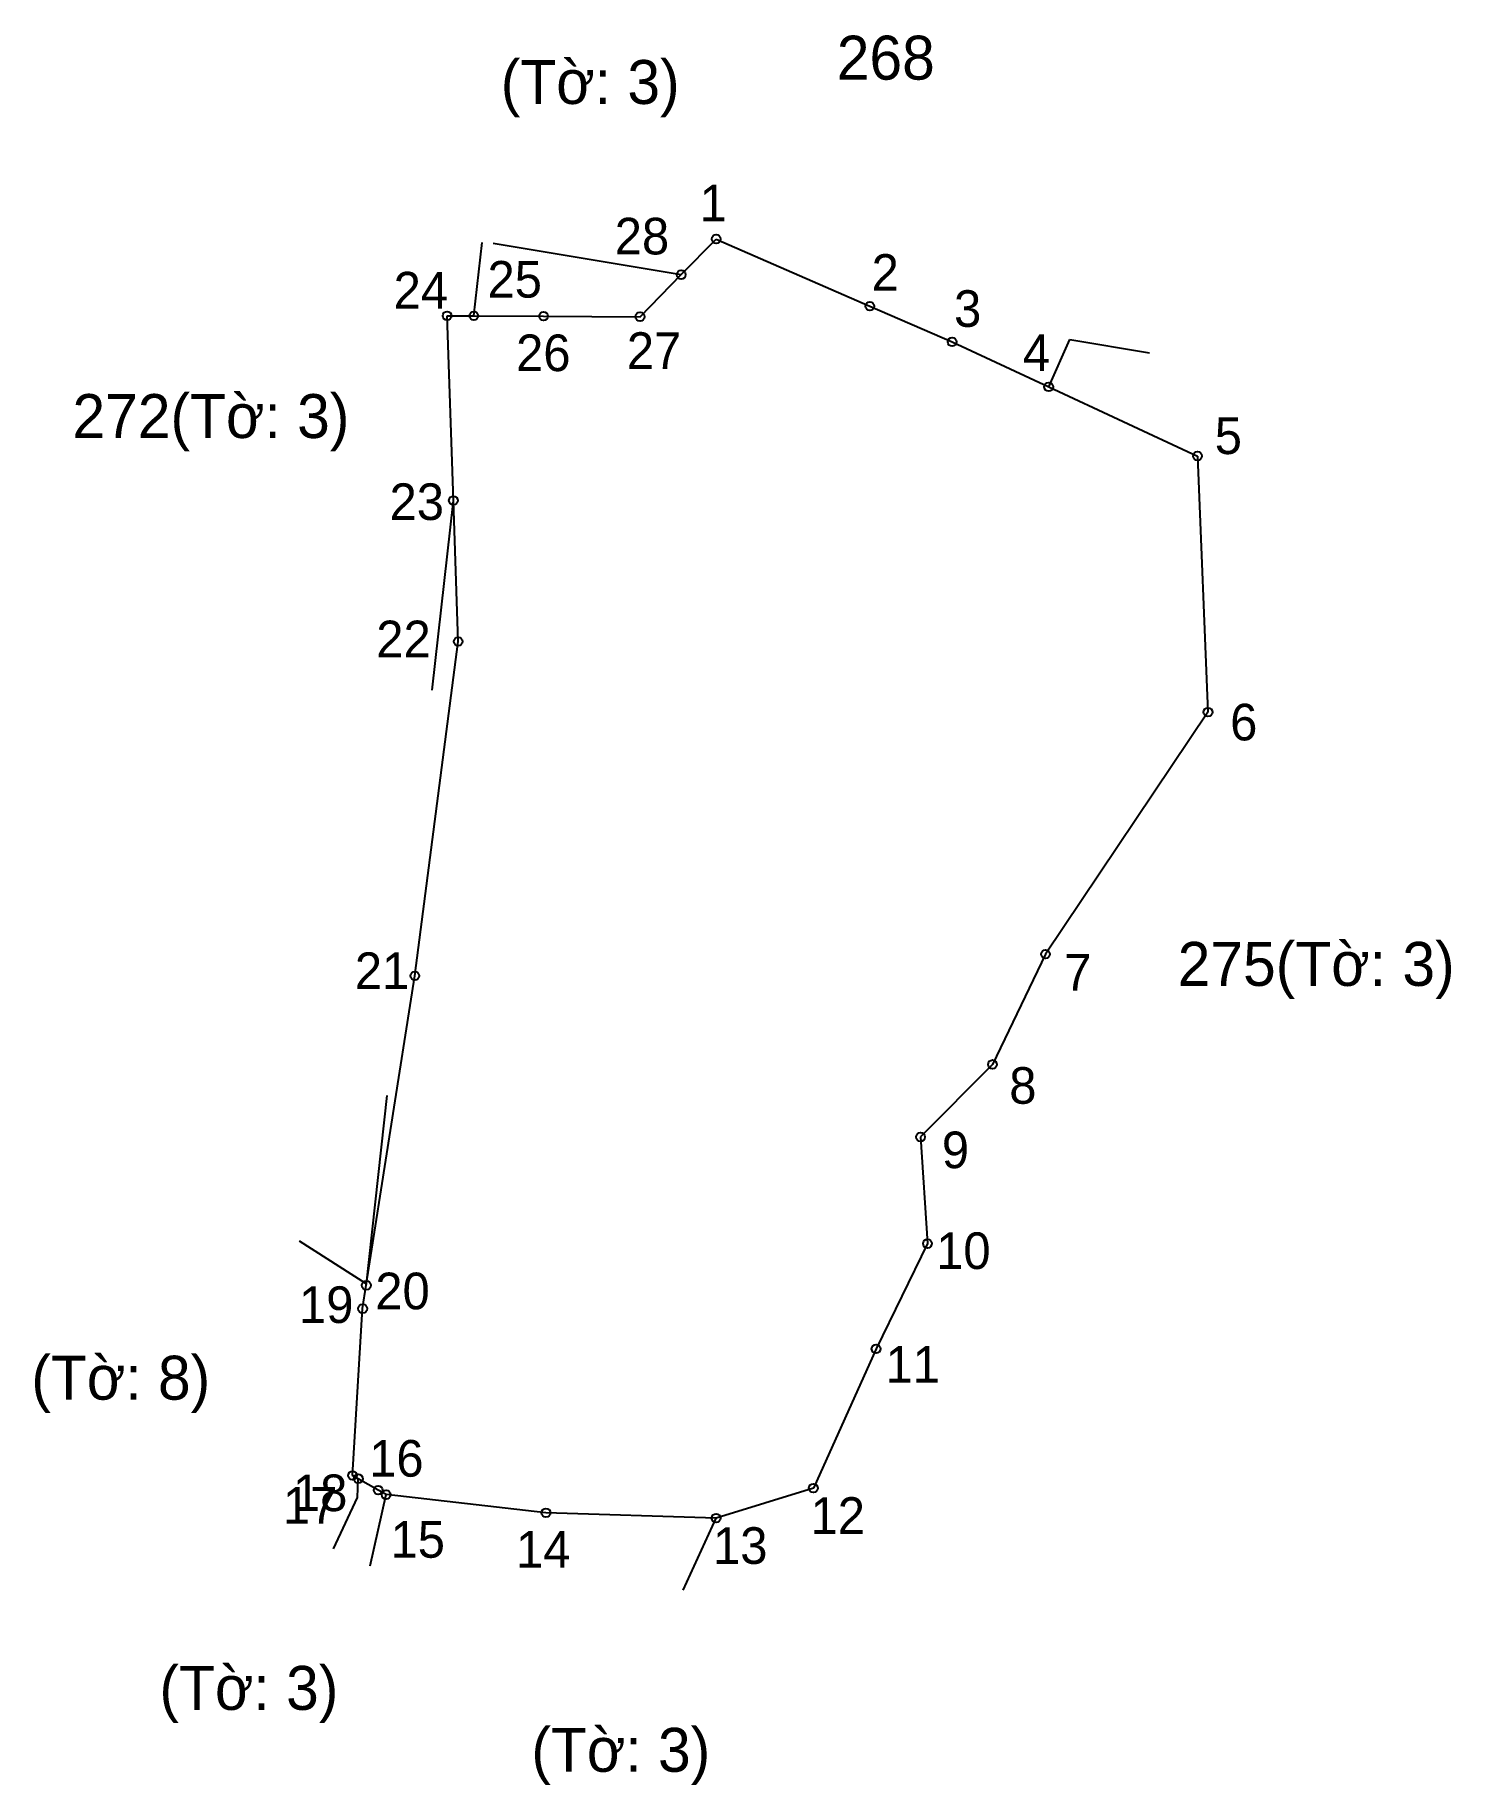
# Model space of a CAD drawing. Extents: x 549427 to 549586, y 1822421 to 1822617.
import ezdxf

# ---------------------------------------------------------------- set-up
doc = ezdxf.new("R2010")
doc.units = 0
for name, color, linetype in [('CanhThua', 7, 'Continuous'), ('MocDinhThua', 7, 'Continuous'), ('NhanTuCan', 7, 'Continuous'), ('RauThua', 7, 'Continuous'), ('SoHieuDinhThua', 7, 'Continuous')]:
    doc.layers.add(name, color=color, linetype=linetype)

msp = doc.modelspace()

# ---------------------------------------------------------------- linework, layer by layer
at = {"layer": 'CanhThua'}
for p, q in [((549499.36, 1822590.27), (549503.28, 1822594.27)), ((549503.28, 1822594.27), (549520.54, 1822586.74)), ((549494.73, 1822585.55), (549499.36, 1822590.27)), ((549473.77, 1822564.93), (549473.06, 1822585.66)), ((549473.06, 1822585.66), (549476.07, 1822585.65)), ((549476.07, 1822585.65), (549483.9, 1822585.61)), ((549483.9, 1822585.61), (549494.73, 1822585.55)), ((549520.54, 1822586.74), (549529.78, 1822582.72)), ((549529.78, 1822582.72), (549540.63, 1822577.67)), ((549540.63, 1822577.67), (549557.34, 1822569.91)), ((549557.34, 1822569.91), (549558.52, 1822541.17)), ((549474.31, 1822549.09), (549473.77, 1822564.93)), ((549469.44, 1822511.56), (549474.31, 1822549.09)), ((549558.52, 1822541.17), (549540.27, 1822513.99)), ((549540.27, 1822513.99), (549534.31, 1822501.62)), ((549463.99, 1822476.82), (549469.44, 1822511.56)), ((549534.31, 1822501.62), (549526.24, 1822493.47)), ((549526.24, 1822493.47), (549527.01, 1822481.5)), ((549527.01, 1822481.5), (549521.24, 1822469.68)), ((549463.58, 1822474.2), (549463.99, 1822476.82)), ((549462.44, 1822455.48), (549463.58, 1822474.2)), ((549521.24, 1822469.68), (549514.2, 1822454.06)), ((549463.09, 1822455.11), (549462.44, 1822455.48)), ((549465.33, 1822453.82), (549463.09, 1822455.11)), ((549466.21, 1822453.32), (549465.33, 1822453.82)), ((549514.2, 1822454.06), (549503.27, 1822450.69)), ((549484.17, 1822451.29), (549466.21, 1822453.32)), ((549503.27, 1822450.69), (549484.17, 1822451.29))]:
    msp.add_line(p, q, dxfattribs=at)
at = {"layer": 'MocDinhThua'}
for centre in [(549503.28, 1822594.27), (549499.36, 1822590.27), (549520.54, 1822586.74), (549473.06, 1822585.66), (549476.07, 1822585.65), (549483.9, 1822585.61), (549494.73, 1822585.55), (549529.78, 1822582.72), (549540.63, 1822577.67), (549557.34, 1822569.91), (549473.77, 1822564.93), (549474.31, 1822549.09), (549558.52, 1822541.17), (549540.27, 1822513.99), (549469.44, 1822511.56), (549534.31, 1822501.62), (549526.24, 1822493.47), (549527.01, 1822481.5), (549463.99, 1822476.82), (549463.58, 1822474.2), (549521.24, 1822469.68), (549462.44, 1822455.48), (549463.09, 1822455.11), (549465.33, 1822453.82), (549466.21, 1822453.32), (549514.2, 1822454.06), (549484.17, 1822451.29), (549503.27, 1822450.69)]:
    msp.add_circle(centre, 0.493, dxfattribs=at)
at = {"layer": 'RauThua'}
for p, q in [((549476.07, 1822585.65), (549476.99, 1822593.87)), ((549478.22, 1822593.8), (549499.36, 1822590.27)), ((549540.63, 1822577.67), (549543, 1822583)), ((549543, 1822583), (549551.94, 1822581.48)), ((549471.4, 1822543.62), (549473.77, 1822564.93)), ((549464, 1822477), (549466.35, 1822498.13)), ((549456.45, 1822481.81), (549464, 1822477)), ((549463.99, 1822476.82), (549464, 1822477)), ((549463.99, 1822476.82), (549464, 1822477)), ((549463, 1822453), (549463.09, 1822455.11)), ((549460.3, 1822447.23), (549463, 1822453)), ((549464.43, 1822445.33), (549466.21, 1822453.32)), ((549499.58, 1822442.58), (549503.27, 1822450.69))]:
    msp.add_line(p, q, dxfattribs=at)

# ---------------------------------------------------------------- texts
at = {"layer": 'NhanTuCan'}
for s, p in [('268', (549516.83, 1822612.16)), ('(Tờ: 3)', (549479.09, 1822609.43)), ('272(Tờ: 3)', (549430.99, 1822571.93)), ('275(Tờ: 3)', (549555.12, 1822510.43)), ('(Tờ: 8)', (549426.37, 1822463.98)), ('(Tờ: 3)', (549440.76, 1822429.16)), ('(Tờ: 3)', (549482.53, 1822422.21))]:
    msp.add_text(s, height=4.935, dxfattribs=at).set_placement(p)
at = {"layer": 'SoHieuDinhThua'}
for s, height, p in [('1', 4.11, (549501.43, 1822596.25)), ('28', 4.112, (549491.89, 1822592.54)), ('25', 4.112, (549477.6, 1822587.69)), ('2', 4.11, (549520.74, 1822588.46)), ('24', 4.112, (549467.06, 1822586.47)), ('3', 4.11, (549530, 1822584.41)), ('26', 4.112, (549480.81, 1822579.44)), ('27', 4.112, (549493.25, 1822579.69)), ('4', 4.11, (549537.73, 1822579.47)), ('5', 4.11, (549559.28, 1822570.13)), ('23', 4.112, (549466.6, 1822562.73)), ('22', 4.112, (549465.11, 1822547.32)), ('6', 4.11, (549561.01, 1822537.99)), ('21', 4.112, (549462.7, 1822510.08)), ('7', 4.11, (549542.37, 1822509.89)), ('8', 4.11, (549536.2, 1822497.2)), ('9', 4.11, (549528.63, 1822489.97)), ('10', 4.112, (549527.99, 1822478.65)), ('20', 4.112, (549465, 1822474.13)), ('19', 4.112, (549456.43, 1822472.59)), ('11', 4.112, (549522.3, 1822465.88)), ('16', 4.112, (549464.31, 1822455.34)), ('18', 4.112, (549455.75, 1822451.47)), ('17', 4.112, (549454.62, 1822450.07)), ('12', 4.112, (549513.88, 1822448.92)), ('15', 4.112, (549466.71, 1822446.24)), ('13', 4.112, (549502.93, 1822445.55)), ('14', 4.112, (549480.81, 1822445.13))]:
    msp.add_text(s, height=height, dxfattribs=at).set_placement(p)

doc.saveas('drawing.dxf')
